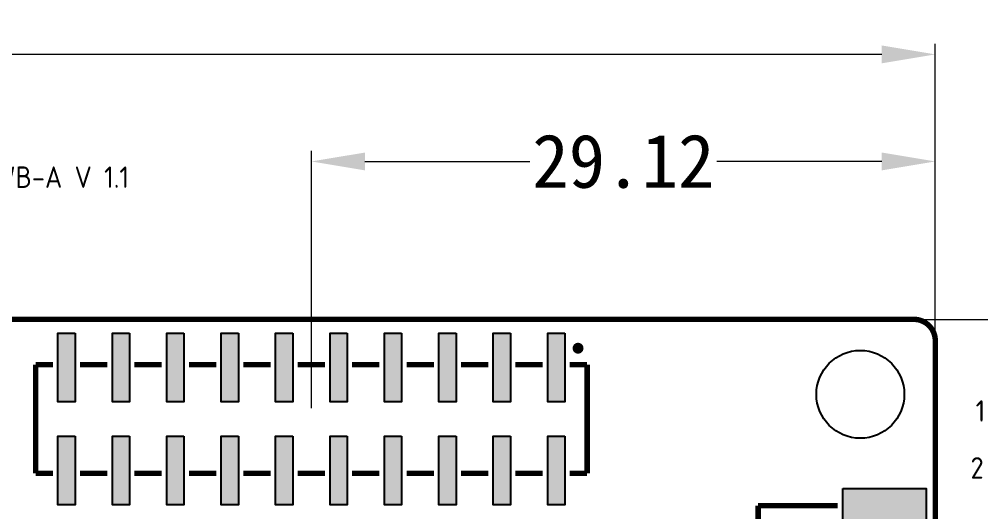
# Model space of a CAD drawing. Header units: millimetres. Extents: x 3623 to 6062, y 1175 to 2021.
# Drawn here: x 5632.75 to 5677.63, y 1854.93 to 1877.91 of the extents above; entities that cross this region are included whole.
import ezdxf

# ---------------------------------------------------------------- set-up
doc = ezdxf.new("R2010")
doc.units = ezdxf.units.MM
doc.header["$LTSCALE"] = 0.1
for name, color, linetype, true_color in [('Board-Outline-Layer', 6, 'Continuous', 0xff00ff), ('Top-Layer', 1, 'Continuous', 0xff0000), ('Top-Silkscreen-Layer', 7, 'Continuous', 0xffcc00)]:
    doc.layers.add(name, color=color, linetype=linetype, true_color=true_color)
doc.layers.add('TOPOVERLAY', color=2, linetype='Continuous')
doc.styles.get("Standard").update_dxf_attribs({"font": 'isocp2.shx', "bigfont": 'AllInOneBig.shx'})
doc.styles.add('宋体', font='', dxfattribs={"height": 2.5})
doc.styles.get('宋体').set_extended_font_data('SimSun')
doc.dimstyles.new('DIM', dxfattribs={"dimtxt": 3, "dimasz": 2.5, "dimexe": 0.5, "dimexo": 0.5, "dimgap": 0.1, "dimtad": 0, "dimzin": 12, "dimdsep": 46, "dimtxsty": '宋体', "dimcen": 0, "dimclrd": 3, "dimclre": 3, "dimclrt": 3, "dimadec": 0, "dimazin": 0, "dimtfac": 0.8, "dimtmove": 0, "dimatfit": 3, "dimfxl": 1, "dimtolj": 1, "dimtzin": 0, "dimlwd": 20, "dimlwe": 20, "dimarcsym": 0})

# ---------------------------------------------------------------- blocks, each defined once
blk = doc.blocks.new('*D338')
at = {"color": 3, "lineweight": 20, "transparency": 16777216}
for p, q in [((5671.692, 1863.905), (5682.805, 1863.905)), ((5682.305, 1861.405), (5682.305, 1859.166)), ((5682.305, 1850.205), (5682.305, 1852.443)), ((5671.692, 1847.705), (5682.805, 1847.705))]:
    blk.add_line(p, q, dxfattribs=at)
at = {"color": 3, "transparency": 16777216}
for points in [[(5681.888, 1861.405), (5682.721, 1861.405), (5682.305, 1863.905)], [(5681.888, 1850.205), (5682.721, 1850.205), (5682.305, 1847.705)]]:
    blk.add_solid(points, dxfattribs=at)
at = {"layer": 'Defpoints', "color": 0, "transparency": 16777216}
for p in [(5671.192, 1863.905), (5682.305, 1863.905), (5671.192, 1847.705)]:
    blk.add_point(p, dxfattribs=at)
at = {"color": 3, "transparency": 16777216, "insert": (5682.305, 1855.805), "char_height": 2.5, "attachment_point": 5, "rotation": 90, "style": '宋体'}
blk.add_mtext('\\A1;16.2', dxfattribs=at)
blk = doc.blocks.new('*D350')
at = {"color": 3, "lineweight": 20, "transparency": 16777216}
for p, q in [((5646.392, 1859.755), (5646.392, 1871.773)), ((5675.512, 1858.975), (5675.512, 1871.773)), ((5648.892, 1871.273), (5656.585, 1871.273)), ((5673.012, 1871.273), (5665.318, 1871.273))]:
    blk.add_line(p, q, dxfattribs=at)
at = {"color": 3, "transparency": 16777216}
for points in [[(5648.892, 1871.689), (5648.892, 1870.856), (5646.392, 1871.273)], [(5673.012, 1871.689), (5673.012, 1870.856), (5675.512, 1871.273)]]:
    blk.add_solid(points, dxfattribs=at)
at = {"layer": 'Defpoints', "color": 0, "transparency": 16777216}
for p in [(5675.512, 1871.273), (5646.392, 1859.255), (5675.512, 1858.475)]:
    blk.add_point(p, dxfattribs=at)
at = {"color": 3, "transparency": 16777216, "insert": (5660.952, 1871.273), "char_height": 2.5, "attachment_point": 5, "style": '宋体'}
blk.add_mtext('\\A1;29.12', dxfattribs=at)
blk = doc.blocks.new('*D352')
at = {"color": 3, "lineweight": 20, "transparency": 16777216}
for p, q in [((5569.991, 1863.405), (5569.991, 1876.769)), ((5675.512, 1863.405), (5675.512, 1876.769)), ((5572.491, 1876.269), (5617.603, 1876.269)), ((5673.012, 1876.269), (5627.9, 1876.269))]:
    blk.add_line(p, q, dxfattribs=at)
at = {"color": 3, "transparency": 16777216}
for points in [[(5572.491, 1876.686), (5572.491, 1875.853), (5569.991, 1876.269)], [(5673.012, 1876.686), (5673.012, 1875.853), (5675.512, 1876.269)]]:
    blk.add_solid(points, dxfattribs=at)
at = {"layer": 'Defpoints', "color": 0, "transparency": 16777216}
for p in [(5675.512, 1876.269), (5569.991, 1862.905), (5675.512, 1862.905)]:
    blk.add_point(p, dxfattribs=at)
at = {"color": 3, "transparency": 16777216, "insert": (5622.751, 1876.269), "char_height": 2.5, "attachment_point": 5, "style": '宋体'}
blk.add_mtext('\\A1;105.52', dxfattribs=at)
blk = doc.blocks.new('*D353')
at = {"color": 3, "lineweight": 20, "transparency": 16777216}
for p, q in [((5674.807, 1863.905), (5689.943, 1863.905)), ((5689.443, 1861.405), (5689.443, 1833.784)), ((5689.443, 1799.204), (5689.443, 1826.825)), ((5674.807, 1796.704), (5689.943, 1796.704))]:
    blk.add_line(p, q, dxfattribs=at)
at = {"color": 3, "transparency": 16777216}
for points in [[(5689.026, 1861.405), (5689.859, 1861.405), (5689.443, 1863.905)], [(5689.026, 1799.204), (5689.859, 1799.204), (5689.443, 1796.704)]]:
    blk.add_solid(points, dxfattribs=at)
at = {"layer": 'Defpoints', "color": 0, "transparency": 16777216}
for p in [(5674.307, 1863.905), (5674.307, 1796.704), (5689.443, 1796.704)]:
    blk.add_point(p, dxfattribs=at)
at = {"color": 3, "transparency": 16777216, "insert": (5689.443, 1830.304), "char_height": 2.5, "attachment_point": 5, "rotation": 90, "style": '宋体'}
blk.add_mtext('\\A1;67.2', dxfattribs=at)

msp = doc.modelspace()

# ---------------------------------------------------------------- hatches: boundary and pattern name
at = {"layer": 'Top-Layer'}
for points in [[(5635.361, 1863.255), (5635.361, 1860.055), (5634.561, 1860.055), (5634.561, 1863.255)], [(5637.902, 1863.255), (5637.902, 1860.055), (5637.102, 1860.055), (5637.102, 1863.255)], [(5640.442, 1863.255), (5640.442, 1860.055), (5639.642, 1860.055), (5639.642, 1863.255)], [(5642.982, 1863.255), (5642.982, 1860.055), (5642.182, 1860.055), (5642.182, 1863.255)], [(5645.522, 1863.255), (5645.522, 1860.055), (5644.722, 1860.055), (5644.722, 1863.255)], [(5648.062, 1863.255), (5648.062, 1860.055), (5647.262, 1860.055), (5647.262, 1863.255)], [(5650.602, 1863.255), (5650.602, 1860.055), (5649.802, 1860.055), (5649.802, 1863.255)], [(5653.142, 1863.255), (5653.142, 1860.055), (5652.342, 1860.055), (5652.342, 1863.255)], [(5655.682, 1863.255), (5655.682, 1860.055), (5654.882, 1860.055), (5654.882, 1863.255)], [(5658.222, 1863.255), (5658.222, 1860.055), (5657.422, 1860.055), (5657.422, 1863.255)], [(5635.361, 1858.454), (5635.361, 1855.254), (5634.561, 1855.254), (5634.561, 1858.454)], [(5637.902, 1858.454), (5637.902, 1855.254), (5637.102, 1855.254), (5637.102, 1858.454)], [(5640.442, 1858.454), (5640.442, 1855.254), (5639.642, 1855.254), (5639.642, 1858.454)], [(5642.982, 1858.454), (5642.982, 1855.254), (5642.182, 1855.254), (5642.182, 1858.454)], [(5645.522, 1858.454), (5645.522, 1855.254), (5644.722, 1855.254), (5644.722, 1858.454)], [(5648.062, 1858.454), (5648.062, 1855.254), (5647.262, 1855.254), (5647.262, 1858.454)], [(5650.602, 1858.454), (5650.602, 1855.254), (5649.802, 1855.254), (5649.802, 1858.454)], [(5653.142, 1858.454), (5653.142, 1855.254), (5652.342, 1855.254), (5652.342, 1858.454)], [(5655.682, 1858.454), (5655.682, 1855.254), (5654.882, 1855.254), (5654.882, 1858.454)], [(5658.222, 1858.454), (5658.222, 1855.254), (5657.422, 1855.254), (5657.422, 1858.454)], [(5671.192, 1856.014), (5675.092, 1856.014), (5675.092, 1853.814), (5671.192, 1853.814)]]:
    msp.add_hatch(color=256, dxfattribs=at).paths.add_polyline_path(points)

# ---------------------------------------------------------------- linework, layer by layer
at = {"layer": 'Board-Outline-Layer', "const_width": 0.254}
for points in [[(5570.991, 1863.905), (5674.512, 1863.905)], [(5675.512, 1862.905), (5675.512, 1797.704)]]:
    msp.add_lwpolyline(points, dxfattribs=at)
msp.add_lwpolyline([(5674.512, 1863.905, -0.414), (5675.512, 1862.905)], format="xyb", dxfattribs=at)
at = {"layer": 'Board-Outline-Layer'}
msp.add_circle((5672.012, 1860.405), 2.05, dxfattribs=at)
at = {"layer": 'Top-Layer'}
for points in [[(5635.361, 1863.255), (5635.361, 1860.055), (5634.561, 1860.055), (5634.561, 1863.255)], [(5637.902, 1863.255), (5637.902, 1860.055), (5637.102, 1860.055), (5637.102, 1863.255)], [(5640.442, 1863.255), (5640.442, 1860.055), (5639.642, 1860.055), (5639.642, 1863.255)], [(5642.982, 1863.255), (5642.982, 1860.055), (5642.182, 1860.055), (5642.182, 1863.255)], [(5645.522, 1863.255), (5645.522, 1860.055), (5644.722, 1860.055), (5644.722, 1863.255)], [(5648.062, 1863.255), (5648.062, 1860.055), (5647.262, 1860.055), (5647.262, 1863.255)], [(5650.602, 1863.255), (5650.602, 1860.055), (5649.802, 1860.055), (5649.802, 1863.255)], [(5653.142, 1863.255), (5653.142, 1860.055), (5652.342, 1860.055), (5652.342, 1863.255)], [(5655.682, 1863.255), (5655.682, 1860.055), (5654.882, 1860.055), (5654.882, 1863.255)], [(5658.222, 1863.255), (5658.222, 1860.055), (5657.422, 1860.055), (5657.422, 1863.255)], [(5635.361, 1858.454), (5635.361, 1855.254), (5634.561, 1855.254), (5634.561, 1858.454)], [(5637.902, 1858.454), (5637.902, 1855.254), (5637.102, 1855.254), (5637.102, 1858.454)], [(5640.442, 1858.454), (5640.442, 1855.254), (5639.642, 1855.254), (5639.642, 1858.454)], [(5642.982, 1858.454), (5642.982, 1855.254), (5642.182, 1855.254), (5642.182, 1858.454)], [(5645.522, 1858.454), (5645.522, 1855.254), (5644.722, 1855.254), (5644.722, 1858.454)], [(5648.062, 1858.454), (5648.062, 1855.254), (5647.262, 1855.254), (5647.262, 1858.454)], [(5650.602, 1858.454), (5650.602, 1855.254), (5649.802, 1855.254), (5649.802, 1858.454)], [(5653.142, 1858.454), (5653.142, 1855.254), (5652.342, 1855.254), (5652.342, 1858.454)], [(5655.682, 1858.454), (5655.682, 1855.254), (5654.882, 1855.254), (5654.882, 1858.454)], [(5658.222, 1858.454), (5658.222, 1855.254), (5657.422, 1855.254), (5657.422, 1858.454)], [(5671.192, 1856.014), (5675.092, 1856.014), (5675.092, 1853.814), (5671.192, 1853.814)]]:
    msp.add_lwpolyline(points, close=True, dxfattribs=at)
at = {"layer": 'Top-Silkscreen-Layer', "const_width": 0.254}
msp.add_lwpolyline([(5658.711, 1862.557, 1), (5658.965, 1862.557, 1)], format="xyb", close=True, dxfattribs=at)
msp.add_lwpolyline([(5658.711, 1862.557, 1), (5658.965, 1862.557, 1)], format="xyb", close=True, dxfattribs=at)
for points in [[(5633.521, 1856.714), (5633.521, 1861.794)], [(5634.33, 1861.794), (5633.521, 1861.794)], [(5633.521, 1856.714), (5633.521, 1861.794)], [(5634.33, 1861.794), (5633.521, 1861.794)], [(5636.87, 1861.794), (5635.593, 1861.794)], [(5636.87, 1861.794), (5635.593, 1861.794)], [(5639.41, 1861.794), (5638.133, 1861.794)], [(5639.41, 1861.794), (5638.133, 1861.794)], [(5641.95, 1861.794), (5640.673, 1861.794)], [(5641.95, 1861.794), (5640.673, 1861.794)], [(5644.49, 1861.794), (5643.213, 1861.794)], [(5644.49, 1861.794), (5643.213, 1861.794)], [(5647.03, 1861.794), (5645.753, 1861.794)], [(5647.03, 1861.794), (5645.753, 1861.794)], [(5649.57, 1861.794), (5648.293, 1861.794)], [(5649.57, 1861.794), (5648.293, 1861.794)], [(5652.11, 1861.794), (5650.833, 1861.794)], [(5652.11, 1861.794), (5650.833, 1861.794)], [(5654.65, 1861.794), (5653.373, 1861.794)], [(5654.65, 1861.794), (5653.373, 1861.794)], [(5657.19, 1861.794), (5655.913, 1861.794)], [(5657.19, 1861.794), (5655.913, 1861.794)], [(5659.262, 1861.794), (5658.453, 1861.794)], [(5659.262, 1861.794), (5658.453, 1861.794)], [(5659.262, 1856.714), (5659.262, 1861.794)], [(5659.262, 1856.714), (5659.262, 1861.794)], [(5634.33, 1856.714), (5633.521, 1856.714)], [(5634.33, 1856.714), (5633.521, 1856.714)], [(5636.87, 1856.714), (5635.593, 1856.714)], [(5636.87, 1856.714), (5635.593, 1856.714)], [(5639.41, 1856.714), (5638.133, 1856.714)], [(5639.41, 1856.714), (5638.133, 1856.714)], [(5641.95, 1856.714), (5640.673, 1856.714)], [(5641.95, 1856.714), (5640.673, 1856.714)], [(5644.49, 1856.714), (5643.213, 1856.714)], [(5644.49, 1856.714), (5643.213, 1856.714)], [(5647.03, 1856.714), (5645.753, 1856.714)], [(5647.03, 1856.714), (5645.753, 1856.714)], [(5649.57, 1856.714), (5648.293, 1856.714)], [(5649.57, 1856.714), (5648.293, 1856.714)], [(5652.11, 1856.714), (5650.833, 1856.714)], [(5652.11, 1856.714), (5650.833, 1856.714)], [(5654.65, 1856.714), (5653.373, 1856.714)], [(5654.65, 1856.714), (5653.373, 1856.714)], [(5657.19, 1856.714), (5655.913, 1856.714)], [(5657.19, 1856.714), (5655.913, 1856.714)], [(5659.262, 1856.714), (5658.453, 1856.714)], [(5659.262, 1856.714), (5658.453, 1856.714)], [(5667.242, 1852.396), (5667.242, 1855.205)], [(5667.242, 1855.205), (5670.96, 1855.205)], [(5667.242, 1852.396), (5667.242, 1855.205)], [(5667.242, 1855.205), (5670.96, 1855.205)]]:
    msp.add_lwpolyline(points, dxfattribs=at)

# ---------------------------------------------------------------- texts
at = {"layer": 'TOPOVERLAY'}
for s, p in [('DX80480043E-WB-A V 1.1', (5623.551, 1870.041)), ('1', (5677.394, 1859.129)), ('2', (5677.156, 1856.472))]:
    msp.add_text(s, height=1, dxfattribs=at).set_placement(p)

# ---------------------------------------------------------------- dimensions: what is measured, and where the dimension line sits
dim = msp.add_linear_dim(base=(5675.512, 1876.269), p1=(5569.991, 1862.905), p2=(5675.512, 1862.905), dimstyle='DIM', override={"dimtxt": 2.5, "dimtfillclr": 2})
dim.commit()
dim.dimension.update_dxf_attribs({"geometry": '*D352', "text_midpoint": (5622.751, 1876.269), "dimtype": 160})
dim = msp.add_linear_dim(base=(5675.512, 1871.273), p1=(5646.392, 1859.255), p2=(5675.512, 1858.475), dimstyle='DIM', override={"dimtxt": 2.5, "dimtfillclr": 2})
dim.commit()
dim.dimension.update_dxf_attribs({"geometry": '*D350', "text_midpoint": (5660.952, 1871.273)})
dim = msp.add_linear_dim(base=(5682.305, 1863.905), p1=(5671.192, 1847.705), p2=(5671.192, 1863.905), angle=90, dimstyle='DIM', override={"dimtxt": 2.5, "dimtfillclr": 2})
dim.commit()
dim.dimension.update_dxf_attribs({"geometry": '*D338', "text_midpoint": (5682.305, 1855.805)})
dim = msp.add_linear_dim(base=(5689.443, 1796.704), p1=(5674.307, 1863.905), p2=(5674.307, 1796.704), angle=90, dimstyle='DIM', override={"dimtxt": 2.5, "dimtfillclr": 2})
dim.commit()
dim.dimension.update_dxf_attribs({"geometry": '*D353', "text_midpoint": (5689.443, 1830.304), "dimtype": 160})

doc.saveas('drawing.dxf')
